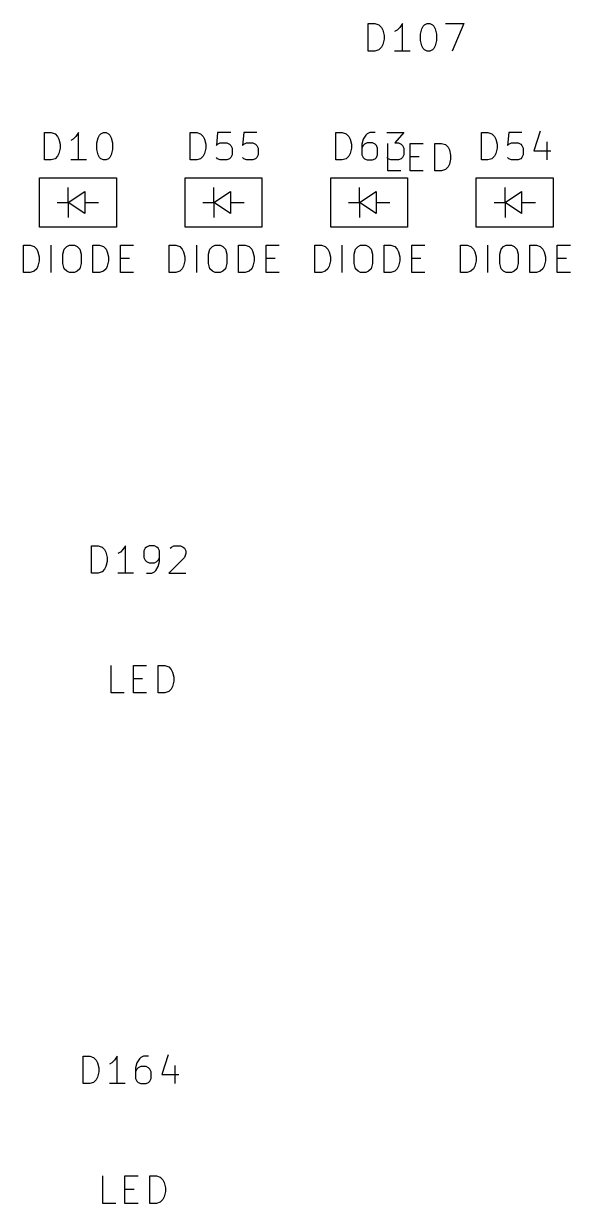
# Model space of a CAD drawing. Extents: x 34 to 373, y -124 to -1.
# Drawn here: x 192.69 to 212.59, y -121.8 to -78.84 of the extents above; entities that cross this region are included whole.
import ezdxf

# ---------------------------------------------------------------- set-up
doc = ezdxf.new("R2010")
doc.units = 0
doc.layers.add('BLACK', color=7, linetype='CONTINUOUS')

msp = doc.modelspace()

# ---------------------------------------------------------------- linework, layer by layer
at = {"layer": 'BLACK', "linetype": 'CONTINUOUS'}
for p, q in [((205.232, -79.8444), (205.232, -78.8444)), ((205.232, -78.8444), (205.47, -78.8444)), ((205.47, -78.8444), (205.612, -78.892)), ((205.612, -78.892), (205.708, -78.9872)), ((205.708, -78.9872), (205.755, -79.0825)), ((206.374, -78.9872), (206.279, -79.0825)), ((206.47, -78.8444), (206.374, -78.9872)), ((206.47, -79.8444), (206.47, -78.8444)), ((207.184, -79.0349), (207.232, -78.9396)), ((207.232, -78.9396), (207.279, -78.892)), ((207.279, -78.892), (207.374, -78.8444)), ((207.374, -78.8444), (207.47, -78.8444)), ((207.47, -78.8444), (207.565, -78.892)), ((207.565, -78.892), (207.612, -78.9396)), ((207.612, -78.9396), (207.66, -79.0349)), ((208.041, -78.8444), (208.708, -78.8444)), ((208.708, -78.8444), (208.279, -79.8444)), ((205.755, -79.0825), (205.803, -79.273)), ((205.803, -79.4158), (205.755, -79.6063)), ((205.803, -79.273), (205.803, -79.4158)), ((206.279, -79.0825), (206.184, -79.1301)), ((207.136, -79.2253), (207.184, -79.0349)), ((207.136, -79.4634), (207.136, -79.2253)), ((207.66, -79.0349), (207.708, -79.2253)), ((207.708, -79.2253), (207.708, -79.4634)), ((205.47, -79.8444), (205.232, -79.8444)), ((205.612, -79.7968), (205.47, -79.8444)), ((205.708, -79.7015), (205.612, -79.7968)), ((205.755, -79.6063), (205.708, -79.7015)), ((206.755, -79.8444), (206.184, -79.8444)), ((207.184, -79.6539), (207.136, -79.4634)), ((207.232, -79.7491), (207.184, -79.6539)), ((207.279, -79.7968), (207.232, -79.7491)), ((207.374, -79.8444), (207.279, -79.7968)), ((207.47, -79.8444), (207.374, -79.8444)), ((207.565, -79.7968), (207.47, -79.8444)), ((207.612, -79.7491), (207.565, -79.7968)), ((207.66, -79.6539), (207.612, -79.7491)), ((207.708, -79.4634), (207.66, -79.6539)), ((193.447, -83.8096), (193.447, -82.8096)), ((193.447, -82.8096), (193.685, -82.8096)), ((193.685, -82.8096), (193.828, -82.8572)), ((193.828, -82.8572), (193.923, -82.9524)), ((194.685, -82.8096), (194.59, -82.9524)), ((194.685, -83.8096), (194.685, -82.8096)), ((195.447, -82.9048), (195.494, -82.8572)), ((195.494, -82.8572), (195.59, -82.8096)), ((195.59, -82.8096), (195.685, -82.8096)), ((195.685, -82.8096), (195.78, -82.8572)), ((195.78, -82.8572), (195.828, -82.9048)), ((198.748, -83.8096), (198.748, -82.8096)), ((198.748, -82.8096), (198.986, -82.8096)), ((198.986, -82.8096), (199.129, -82.8572)), ((199.129, -82.8572), (199.224, -82.9524)), ((199.748, -82.8096), (199.7, -83.2858)), ((200.224, -82.8096), (199.748, -82.8096)), ((200.7, -82.8096), (200.652, -83.2858)), ((201.176, -82.8096), (200.7, -82.8096)), ((204.048, -83.8096), (204.048, -82.8096)), ((204.048, -82.8096), (204.286, -82.8096)), ((204.286, -82.8096), (204.429, -82.8572)), ((204.429, -82.8572), (204.524, -82.9524)), ((205.191, -82.8572), (205.143, -82.9048)), ((205.286, -82.8096), (205.191, -82.8572)), ((205.476, -82.8096), (205.286, -82.8096)), ((205.905, -82.8096), (206.524, -82.8096)), ((206.524, -82.8096), (206.191, -83.1905)), ((209.349, -83.8096), (209.349, -82.8096)), ((209.349, -82.8096), (209.587, -82.8096)), ((209.587, -82.8096), (209.73, -82.8572)), ((209.73, -82.8572), (209.825, -82.9524)), ((210.349, -82.8096), (210.301, -83.2858)), ((210.825, -82.8096), (210.349, -82.8096)), ((211.492, -82.762), (211.253, -83.4762)), ((193.923, -82.9524), (193.971, -83.0477)), ((193.971, -83.0477), (194.018, -83.2382)), ((194.018, -83.2382), (194.018, -83.381)), ((194.494, -83.0477), (194.399, -83.0953)), ((194.59, -82.9524), (194.494, -83.0477)), ((195.351, -83.1905), (195.399, -83.0001)), ((195.351, -83.4286), (195.351, -83.1905)), ((195.399, -83.0001), (195.447, -82.9048)), ((195.828, -82.9048), (195.875, -83.0001)), ((195.875, -83.0001), (195.923, -83.1905)), ((195.923, -83.1905), (195.923, -83.4286)), ((199.224, -82.9524), (199.272, -83.0477)), ((199.272, -83.0477), (199.319, -83.2382)), ((199.319, -83.2382), (199.319, -83.381)), ((199.7, -83.2858), (199.748, -83.2382)), ((199.748, -83.2382), (199.843, -83.1905)), ((199.843, -83.1905), (200.081, -83.1905)), ((200.081, -83.1905), (200.176, -83.2382)), ((200.176, -83.2382), (200.224, -83.2858)), ((200.224, -83.2858), (200.272, -83.381)), ((200.652, -83.2858), (200.7, -83.2382)), ((200.7, -83.2382), (200.795, -83.1905)), ((200.795, -83.1905), (201.033, -83.1905)), ((201.033, -83.1905), (201.129, -83.2382)), ((201.129, -83.2382), (201.176, -83.2858)), ((201.176, -83.2858), (201.224, -83.381)), ((204.524, -82.9524), (204.572, -83.0477)), ((204.572, -83.0477), (204.619, -83.2382)), ((204.619, -83.2382), (204.619, -83.381)), ((205.048, -83.0477), (205, -83.2382)), ((205, -83.2382), (205, -83.6191)), ((205.048, -83.2858), (205, -83.381)), ((205.143, -82.9048), (205.048, -83.0477)), ((205.095, -83.2382), (205.048, -83.2858)), ((205.191, -83.1905), (205.095, -83.2382)), ((205.381, -83.1905), (205.191, -83.1905)), ((205.476, -83.2382), (205.381, -83.1905)), ((205.524, -83.2858), (205.476, -83.2382)), ((205.572, -83.381), (205.524, -83.2858)), ((205.943, -84.2044), (205.943, -83.2044)), ((206.191, -83.1905), (206.333, -83.1905)), ((206.333, -83.1905), (206.429, -83.2382)), ((206.429, -83.2382), (206.476, -83.2858)), ((206.476, -83.2858), (206.524, -83.381)), ((206.752, -84.2044), (206.752, -83.2044)), ((206.752, -83.2044), (207.229, -83.2044)), ((207.657, -84.2044), (207.657, -83.2044)), ((207.657, -83.2044), (207.895, -83.2044)), ((207.895, -83.2044), (208.038, -83.252)), ((208.038, -83.252), (208.133, -83.3472)), ((209.825, -82.9524), (209.873, -83.0477)), ((209.873, -83.0477), (209.92, -83.2382)), ((209.92, -83.2382), (209.92, -83.381)), ((210.301, -83.2858), (210.349, -83.2382)), ((210.349, -83.2382), (210.444, -83.1905)), ((210.444, -83.1905), (210.682, -83.1905)), ((210.682, -83.1905), (210.777, -83.2382)), ((210.777, -83.2382), (210.825, -83.2858)), ((210.825, -83.2858), (210.873, -83.381)), ((211.73, -83.1429), (211.73, -83.8096)), ((193.923, -83.6667), (193.828, -83.762)), ((193.971, -83.5715), (193.923, -83.6667)), ((194.018, -83.381), (193.971, -83.5715)), ((195.399, -83.6191), (195.351, -83.4286)), ((195.447, -83.7143), (195.399, -83.6191)), ((195.494, -83.762), (195.447, -83.7143)), ((195.828, -83.7143), (195.78, -83.762)), ((195.875, -83.6191), (195.828, -83.7143)), ((195.923, -83.4286), (195.875, -83.6191)), ((199.224, -83.6667), (199.129, -83.762)), ((199.272, -83.5715), (199.224, -83.6667)), ((199.319, -83.381), (199.272, -83.5715)), ((199.748, -83.762), (199.7, -83.7143)), ((200.224, -83.7143), (200.176, -83.762)), ((200.272, -83.6191), (200.224, -83.7143)), ((200.272, -83.381), (200.272, -83.6191)), ((200.7, -83.762), (200.652, -83.7143)), ((201.176, -83.7143), (201.129, -83.762)), ((201.224, -83.6191), (201.176, -83.7143)), ((201.224, -83.381), (201.224, -83.6191)), ((204.524, -83.6667), (204.429, -83.762)), ((204.572, -83.5715), (204.524, -83.6667)), ((204.619, -83.381), (204.572, -83.5715)), ((205, -83.6191), (205.048, -83.7143)), ((205.048, -83.7143), (205.095, -83.762)), ((205.476, -83.762), (205.524, -83.7143)), ((205.524, -83.7143), (205.572, -83.6191)), ((205.572, -83.6191), (205.572, -83.381)), ((205.952, -83.762), (205.905, -83.7143)), ((206.476, -83.7143), (206.429, -83.762)), ((206.524, -83.6191), (206.476, -83.7143)), ((206.524, -83.381), (206.524, -83.6191)), ((206.752, -83.6806), (207.086, -83.6806)), ((208.133, -83.3472), (208.181, -83.4425)), ((208.181, -83.4425), (208.229, -83.633)), ((208.229, -83.633), (208.229, -83.7758)), ((209.825, -83.6667), (209.73, -83.762)), ((209.873, -83.5715), (209.825, -83.6667)), ((209.92, -83.381), (209.873, -83.5715)), ((210.349, -83.762), (210.301, -83.7143)), ((210.825, -83.7143), (210.777, -83.762)), ((210.873, -83.6191), (210.825, -83.7143)), ((210.873, -83.381), (210.873, -83.6191)), ((211.253, -83.4762), (211.873, -83.4762)), ((193.685, -83.8096), (193.447, -83.8096)), ((193.828, -83.762), (193.685, -83.8096)), ((194.971, -83.8096), (194.399, -83.8096)), ((195.59, -83.8096), (195.494, -83.762)), ((195.685, -83.8096), (195.59, -83.8096)), ((195.78, -83.762), (195.685, -83.8096)), ((198.986, -83.8096), (198.748, -83.8096)), ((199.129, -83.762), (198.986, -83.8096)), ((199.843, -83.8096), (199.748, -83.762)), ((200.081, -83.8096), (199.843, -83.8096)), ((200.176, -83.762), (200.081, -83.8096)), ((200.795, -83.8096), (200.7, -83.762)), ((201.033, -83.8096), (200.795, -83.8096)), ((201.129, -83.762), (201.033, -83.8096)), ((204.286, -83.8096), (204.048, -83.8096)), ((204.429, -83.762), (204.286, -83.8096)), ((205.095, -83.762), (205.191, -83.8096)), ((205.191, -83.8096), (205.381, -83.8096)), ((205.381, -83.8096), (205.476, -83.762)), ((206.048, -83.8096), (205.952, -83.762)), ((206.333, -83.8096), (206.048, -83.8096)), ((206.429, -83.762), (206.333, -83.8096)), ((208.038, -84.1568), (207.895, -84.2044)), ((208.133, -84.0615), (208.038, -84.1568)), ((208.181, -83.9663), (208.133, -84.0615)), ((208.229, -83.7758), (208.181, -83.9663)), ((209.587, -83.8096), (209.349, -83.8096)), ((209.73, -83.762), (209.587, -83.8096)), ((210.444, -83.8096), (210.349, -83.762)), ((210.682, -83.8096), (210.444, -83.8096)), ((210.777, -83.762), (210.682, -83.8096)), ((193.261, -84.4572), (196.061, -84.4572)), ((193.261, -86.2572), (193.261, -84.4572)), ((196.061, -84.4572), (196.061, -86.2572)), ((198.562, -84.4572), (201.362, -84.4572)), ((198.562, -86.2572), (198.562, -84.4572)), ((201.362, -84.4572), (201.362, -86.2572)), ((203.862, -84.4572), (206.662, -84.4572)), ((203.862, -86.2572), (203.862, -84.4572)), ((206.419, -84.2044), (205.943, -84.2044)), ((206.662, -84.4572), (206.662, -86.2572)), ((207.229, -84.2044), (206.752, -84.2044)), ((207.895, -84.2044), (207.657, -84.2044)), ((209.163, -84.4572), (211.963, -84.4572)), ((209.163, -86.2572), (209.163, -84.4572)), ((211.963, -84.4572), (211.963, -86.2572)), ((194.311, -85.3572), (194.311, -84.8072)), ((194.311, -85.3572), (194.911, -84.9572)), ((194.911, -84.9572), (194.911, -85.7572)), ((199.612, -85.3572), (199.612, -84.8072)), ((199.612, -85.3572), (200.212, -84.9572)), ((200.212, -84.9572), (200.212, -85.7572)), ((204.912, -85.3572), (204.912, -84.8072)), ((204.912, -85.3572), (205.512, -84.9572)), ((205.512, -84.9572), (205.512, -85.7572)), ((210.213, -85.3572), (210.213, -84.8072)), ((210.213, -85.3572), (210.813, -84.9572)), ((210.813, -84.9572), (210.813, -85.7572)), ((193.911, -85.3572), (194.311, -85.3572)), ((194.311, -85.3572), (194.311, -85.9072)), ((194.911, -85.7572), (194.311, -85.3572)), ((194.911, -85.3572), (195.411, -85.3572)), ((199.212, -85.3572), (199.612, -85.3572)), ((199.612, -85.3572), (199.612, -85.9072)), ((200.212, -85.7572), (199.612, -85.3572)), ((200.212, -85.3572), (200.712, -85.3572)), ((204.512, -85.3572), (204.912, -85.3572)), ((204.912, -85.3572), (204.912, -85.9072)), ((205.512, -85.7572), (204.912, -85.3572)), ((205.512, -85.3572), (206.012, -85.3572)), ((209.813, -85.3572), (210.213, -85.3572)), ((210.213, -85.3572), (210.213, -85.9072)), ((210.813, -85.7572), (210.213, -85.3572)), ((210.813, -85.3572), (211.313, -85.3572)), ((196.061, -86.2572), (193.261, -86.2572)), ((201.362, -86.2572), (198.562, -86.2572)), ((206.662, -86.2572), (203.862, -86.2572)), ((211.963, -86.2572), (209.163, -86.2572)), ((192.685, -87.9096), (192.685, -86.9096)), ((192.685, -86.9096), (192.923, -86.9096)), ((192.923, -86.9096), (193.066, -86.9572)), ((193.066, -86.9572), (193.161, -87.0524)), ((193.161, -87.0524), (193.209, -87.1477)), ((193.209, -87.1477), (193.256, -87.3382)), ((193.685, -87.9096), (193.685, -86.9096)), ((194.113, -87.2429), (194.161, -87.0524)), ((194.161, -87.0524), (194.256, -86.9572)), ((194.256, -86.9572), (194.351, -86.9096)), ((194.351, -86.9096), (194.542, -86.9096)), ((194.542, -86.9096), (194.637, -86.9572)), ((194.637, -86.9572), (194.732, -87.0524)), ((194.732, -87.0524), (194.78, -87.2429)), ((195.209, -87.9096), (195.209, -86.9096)), ((195.209, -86.9096), (195.447, -86.9096)), ((195.447, -86.9096), (195.59, -86.9572)), ((195.59, -86.9572), (195.685, -87.0524)), ((195.685, -87.0524), (195.732, -87.1477)), ((195.732, -87.1477), (195.78, -87.3382)), ((196.209, -87.9096), (196.209, -86.9096)), ((196.209, -86.9096), (196.685, -86.9096)), ((197.986, -87.9096), (197.986, -86.9096)), ((197.986, -86.9096), (198.224, -86.9096)), ((198.224, -86.9096), (198.367, -86.9572)), ((198.367, -86.9572), (198.462, -87.0524)), ((198.462, -87.0524), (198.51, -87.1477)), ((198.51, -87.1477), (198.557, -87.3382)), ((198.986, -87.9096), (198.986, -86.9096)), ((199.414, -87.2429), (199.462, -87.0524)), ((199.462, -87.0524), (199.557, -86.9572)), ((199.557, -86.9572), (199.652, -86.9096)), ((199.652, -86.9096), (199.843, -86.9096)), ((199.843, -86.9096), (199.938, -86.9572)), ((199.938, -86.9572), (200.033, -87.0524)), ((200.033, -87.0524), (200.081, -87.2429)), ((200.51, -87.9096), (200.51, -86.9096)), ((200.51, -86.9096), (200.748, -86.9096)), ((200.748, -86.9096), (200.891, -86.9572)), ((200.891, -86.9572), (200.986, -87.0524)), ((200.986, -87.0524), (201.033, -87.1477)), ((201.033, -87.1477), (201.081, -87.3382)), ((201.51, -87.9096), (201.51, -86.9096)), ((201.51, -86.9096), (201.986, -86.9096)), ((203.286, -87.9096), (203.286, -86.9096)), ((203.286, -86.9096), (203.524, -86.9096)), ((203.524, -86.9096), (203.667, -86.9572)), ((203.667, -86.9572), (203.762, -87.0524)), ((203.762, -87.0524), (203.81, -87.1477)), ((203.81, -87.1477), (203.857, -87.3382)), ((204.286, -87.9096), (204.286, -86.9096)), ((204.714, -87.2429), (204.762, -87.0524)), ((204.762, -87.0524), (204.857, -86.9572)), ((204.857, -86.9572), (204.952, -86.9096)), ((204.952, -86.9096), (205.143, -86.9096)), ((205.143, -86.9096), (205.238, -86.9572)), ((205.238, -86.9572), (205.333, -87.0524)), ((205.333, -87.0524), (205.381, -87.2429)), ((205.81, -87.9096), (205.81, -86.9096)), ((205.81, -86.9096), (206.048, -86.9096)), ((206.048, -86.9096), (206.191, -86.9572)), ((206.191, -86.9572), (206.286, -87.0524)), ((206.286, -87.0524), (206.333, -87.1477)), ((206.333, -87.1477), (206.381, -87.3382)), ((206.81, -87.9096), (206.81, -86.9096)), ((206.81, -86.9096), (207.286, -86.9096)), ((208.587, -87.9096), (208.587, -86.9096)), ((208.587, -86.9096), (208.825, -86.9096)), ((208.825, -86.9096), (208.968, -86.9572)), ((208.968, -86.9572), (209.063, -87.0524)), ((209.063, -87.0524), (209.111, -87.1477)), ((209.111, -87.1477), (209.158, -87.3382)), ((209.587, -87.9096), (209.587, -86.9096)), ((210.015, -87.2429), (210.063, -87.0524)), ((210.063, -87.0524), (210.158, -86.9572)), ((210.158, -86.9572), (210.253, -86.9096)), ((210.253, -86.9096), (210.444, -86.9096)), ((210.444, -86.9096), (210.539, -86.9572)), ((210.539, -86.9572), (210.634, -87.0524)), ((210.634, -87.0524), (210.682, -87.2429)), ((211.111, -87.9096), (211.111, -86.9096)), ((211.111, -86.9096), (211.349, -86.9096)), ((211.349, -86.9096), (211.492, -86.9572)), ((211.492, -86.9572), (211.587, -87.0524)), ((211.587, -87.0524), (211.634, -87.1477)), ((211.634, -87.1477), (211.682, -87.3382)), ((212.111, -87.9096), (212.111, -86.9096)), ((212.111, -86.9096), (212.587, -86.9096)), ((193.256, -87.481), (193.209, -87.6715)), ((193.256, -87.3382), (193.256, -87.481)), ((194.113, -87.5762), (194.113, -87.2429)), ((194.161, -87.7667), (194.113, -87.5762)), ((194.78, -87.5762), (194.732, -87.7667)), ((194.78, -87.2429), (194.78, -87.5762)), ((195.78, -87.481), (195.732, -87.6715)), ((195.78, -87.3382), (195.78, -87.481)), ((196.209, -87.3858), (196.542, -87.3858)), ((198.557, -87.481), (198.51, -87.6715)), ((198.557, -87.3382), (198.557, -87.481)), ((199.414, -87.5762), (199.414, -87.2429)), ((199.462, -87.7667), (199.414, -87.5762)), ((200.081, -87.5762), (200.033, -87.7667)), ((200.081, -87.2429), (200.081, -87.5762)), ((201.081, -87.481), (201.033, -87.6715)), ((201.081, -87.3382), (201.081, -87.481)), ((201.51, -87.3858), (201.843, -87.3858)), ((203.857, -87.481), (203.81, -87.6715)), ((203.857, -87.3382), (203.857, -87.481)), ((204.714, -87.5762), (204.714, -87.2429)), ((204.762, -87.7667), (204.714, -87.5762)), ((205.381, -87.5762), (205.333, -87.7667)), ((205.381, -87.2429), (205.381, -87.5762)), ((206.381, -87.481), (206.333, -87.6715)), ((206.381, -87.3382), (206.381, -87.481)), ((206.81, -87.3858), (207.143, -87.3858)), ((209.158, -87.481), (209.111, -87.6715)), ((209.158, -87.3382), (209.158, -87.481)), ((210.015, -87.5762), (210.015, -87.2429)), ((210.063, -87.7667), (210.015, -87.5762)), ((210.682, -87.5762), (210.634, -87.7667)), ((210.682, -87.2429), (210.682, -87.5762)), ((211.682, -87.481), (211.634, -87.6715)), ((211.682, -87.3382), (211.682, -87.481)), ((212.111, -87.3858), (212.444, -87.3858)), ((192.923, -87.9096), (192.685, -87.9096)), ((193.066, -87.862), (192.923, -87.9096)), ((193.161, -87.7667), (193.066, -87.862)), ((193.209, -87.6715), (193.161, -87.7667)), ((194.256, -87.862), (194.161, -87.7667)), ((194.351, -87.9096), (194.256, -87.862)), ((194.542, -87.9096), (194.351, -87.9096)), ((194.637, -87.862), (194.542, -87.9096)), ((194.732, -87.7667), (194.637, -87.862)), ((195.447, -87.9096), (195.209, -87.9096)), ((195.59, -87.862), (195.447, -87.9096)), ((195.685, -87.7667), (195.59, -87.862)), ((195.732, -87.6715), (195.685, -87.7667)), ((196.685, -87.9096), (196.209, -87.9096)), ((198.224, -87.9096), (197.986, -87.9096)), ((198.367, -87.862), (198.224, -87.9096)), ((198.462, -87.7667), (198.367, -87.862)), ((198.51, -87.6715), (198.462, -87.7667)), ((199.557, -87.862), (199.462, -87.7667)), ((199.652, -87.9096), (199.557, -87.862)), ((199.843, -87.9096), (199.652, -87.9096)), ((199.938, -87.862), (199.843, -87.9096)), ((200.033, -87.7667), (199.938, -87.862)), ((200.748, -87.9096), (200.51, -87.9096)), ((200.891, -87.862), (200.748, -87.9096)), ((200.986, -87.7667), (200.891, -87.862)), ((201.033, -87.6715), (200.986, -87.7667)), ((201.986, -87.9096), (201.51, -87.9096)), ((203.524, -87.9096), (203.286, -87.9096)), ((203.667, -87.862), (203.524, -87.9096)), ((203.762, -87.7667), (203.667, -87.862)), ((203.81, -87.6715), (203.762, -87.7667)), ((204.857, -87.862), (204.762, -87.7667)), ((204.952, -87.9096), (204.857, -87.862)), ((205.143, -87.9096), (204.952, -87.9096)), ((205.238, -87.862), (205.143, -87.9096)), ((205.333, -87.7667), (205.238, -87.862)), ((206.048, -87.9096), (205.81, -87.9096)), ((206.191, -87.862), (206.048, -87.9096)), ((206.286, -87.7667), (206.191, -87.862)), ((206.333, -87.6715), (206.286, -87.7667)), ((207.286, -87.9096), (206.81, -87.9096)), ((208.825, -87.9096), (208.587, -87.9096)), ((208.968, -87.862), (208.825, -87.9096)), ((209.063, -87.7667), (208.968, -87.862)), ((209.111, -87.6715), (209.063, -87.7667)), ((210.158, -87.862), (210.063, -87.7667)), ((210.253, -87.9096), (210.158, -87.862)), ((210.444, -87.9096), (210.253, -87.9096)), ((210.539, -87.862), (210.444, -87.9096)), ((210.634, -87.7667), (210.539, -87.862)), ((211.349, -87.9096), (211.111, -87.9096)), ((211.492, -87.862), (211.349, -87.9096)), ((211.587, -87.7667), (211.492, -87.862)), ((211.634, -87.6715), (211.587, -87.7667)), ((212.587, -87.9096), (212.111, -87.9096)), ((195.159, -98.8524), (195.159, -97.8524)), ((195.159, -97.8524), (195.397, -97.8524)), ((195.397, -97.8524), (195.539, -97.9)), ((195.539, -97.9), (195.635, -97.9952)), ((196.397, -97.8524), (196.301, -97.9952)), ((196.397, -98.8524), (196.397, -97.8524)), ((197.159, -97.9), (197.111, -97.9476)), ((197.254, -97.8524), (197.159, -97.9)), ((197.444, -97.8524), (197.254, -97.8524)), ((197.539, -97.9), (197.444, -97.8524)), ((197.587, -97.9476), (197.539, -97.9)), ((198.016, -97.9476), (198.063, -97.9)), ((198.063, -97.9), (198.159, -97.8524)), ((198.159, -97.8524), (198.397, -97.8524)), ((198.397, -97.8524), (198.492, -97.9)), ((198.492, -97.9), (198.539, -97.9476)), ((195.635, -97.9952), (195.682, -98.0905)), ((195.682, -98.0905), (195.73, -98.281)), ((195.73, -98.281), (195.73, -98.4238)), ((196.206, -98.0905), (196.111, -98.1381)), ((196.301, -97.9952), (196.206, -98.0905)), ((197.111, -97.9476), (197.063, -98.0429)), ((197.063, -98.0429), (197.063, -98.281)), ((197.063, -98.281), (197.111, -98.3762)), ((197.635, -98.0429), (197.587, -97.9476)), ((197.587, -98.3762), (197.635, -98.281)), ((197.635, -98.4238), (197.635, -98.0429)), ((198.539, -98.281), (197.968, -98.8524)), ((198.539, -97.9476), (198.587, -98.0429)), ((198.587, -98.1381), (198.539, -98.281)), ((198.587, -98.0429), (198.587, -98.1381)), ((195.635, -98.7095), (195.539, -98.8048)), ((195.682, -98.6143), (195.635, -98.7095)), ((195.73, -98.4238), (195.682, -98.6143)), ((197.111, -98.3762), (197.159, -98.4238)), ((197.159, -98.4238), (197.254, -98.4714)), ((197.254, -98.4714), (197.444, -98.4714)), ((197.444, -98.4714), (197.539, -98.4238)), ((197.444, -98.8048), (197.492, -98.7571)), ((197.492, -98.7571), (197.587, -98.6143)), ((197.539, -98.4238), (197.587, -98.3762)), ((197.587, -98.6143), (197.635, -98.4238)), ((195.397, -98.8524), (195.159, -98.8524)), ((195.539, -98.8048), (195.397, -98.8524)), ((196.682, -98.8524), (196.111, -98.8524)), ((197.159, -98.8524), (197.349, -98.8524)), ((197.349, -98.8524), (197.444, -98.8048)), ((197.968, -98.8524), (198.587, -98.8524)), ((195.87, -103.212), (195.87, -102.212)), ((196.679, -103.212), (196.679, -102.212)), ((196.679, -102.212), (197.156, -102.212)), ((197.584, -103.212), (197.584, -102.212)), ((197.584, -102.212), (197.822, -102.212)), ((197.822, -102.212), (197.965, -102.26)), ((197.965, -102.26), (198.06, -102.355)), ((198.06, -102.355), (198.108, -102.45)), ((198.108, -102.45), (198.156, -102.641)), ((198.156, -102.641), (198.156, -102.784)), ((196.679, -102.689), (197.013, -102.689)), ((198.06, -103.07), (197.965, -103.165)), ((198.108, -102.974), (198.06, -103.07)), ((198.156, -102.784), (198.108, -102.974)), ((196.346, -103.212), (195.87, -103.212)), ((197.156, -103.212), (196.679, -103.212)), ((197.822, -103.212), (197.584, -103.212)), ((197.965, -103.165), (197.822, -103.212)), ((197.95, -116.389), (197.712, -117.103)), ((194.855, -117.436), (194.855, -116.436)), ((194.855, -116.436), (195.093, -116.436)), ((195.093, -116.436), (195.235, -116.484)), ((195.235, -116.484), (195.331, -116.579)), ((195.331, -116.579), (195.378, -116.674)), ((195.378, -116.674), (195.426, -116.865)), ((195.902, -116.674), (195.807, -116.722)), ((195.997, -116.579), (195.902, -116.674)), ((196.093, -116.436), (195.997, -116.579)), ((196.093, -117.436), (196.093, -116.436)), ((196.807, -116.674), (196.759, -116.865)), ((196.902, -116.532), (196.807, -116.674)), ((196.95, -116.817), (196.855, -116.865)), ((196.95, -116.484), (196.902, -116.532)), ((197.045, -116.436), (196.95, -116.484)), ((197.14, -116.817), (196.95, -116.817)), ((197.235, -116.436), (197.045, -116.436)), ((197.235, -116.865), (197.14, -116.817)), ((198.188, -116.77), (198.188, -117.436)), ((195.378, -117.198), (195.331, -117.294)), ((195.426, -117.008), (195.378, -117.198)), ((195.426, -116.865), (195.426, -117.008)), ((196.759, -116.865), (196.759, -117.246)), ((196.807, -116.913), (196.759, -117.008)), ((196.759, -117.246), (196.807, -117.341)), ((196.855, -116.865), (196.807, -116.913)), ((197.283, -116.913), (197.235, -116.865)), ((197.331, -117.008), (197.283, -116.913)), ((197.283, -117.341), (197.331, -117.246)), ((197.331, -117.246), (197.331, -117.008)), ((197.712, -117.103), (198.331, -117.103)), ((195.093, -117.436), (194.855, -117.436)), ((195.235, -117.389), (195.093, -117.436)), ((195.331, -117.294), (195.235, -117.389)), ((196.378, -117.436), (195.807, -117.436)), ((196.807, -117.341), (196.855, -117.389)), ((196.855, -117.389), (196.95, -117.436)), ((196.95, -117.436), (197.14, -117.436)), ((197.14, -117.436), (197.235, -117.389)), ((197.235, -117.389), (197.283, -117.341)), ((195.566, -121.796), (195.566, -120.796)), ((196.375, -121.796), (196.375, -120.796)), ((196.375, -120.796), (196.852, -120.796)), ((197.28, -121.796), (197.28, -120.796)), ((197.28, -120.796), (197.518, -120.796)), ((197.518, -120.796), (197.661, -120.844)), ((197.661, -120.844), (197.756, -120.939)), ((197.756, -120.939), (197.804, -121.034)), ((197.804, -121.034), (197.852, -121.225)), ((196.375, -121.273), (196.709, -121.273)), ((197.852, -121.368), (197.804, -121.558)), ((197.852, -121.225), (197.852, -121.368)), ((196.042, -121.796), (195.566, -121.796)), ((196.852, -121.796), (196.375, -121.796)), ((197.518, -121.796), (197.28, -121.796)), ((197.661, -121.749), (197.518, -121.796)), ((197.756, -121.654), (197.661, -121.749)), ((197.804, -121.558), (197.756, -121.654))]:
    msp.add_line(p, q, dxfattribs=at)

doc.saveas('drawing.dxf')
